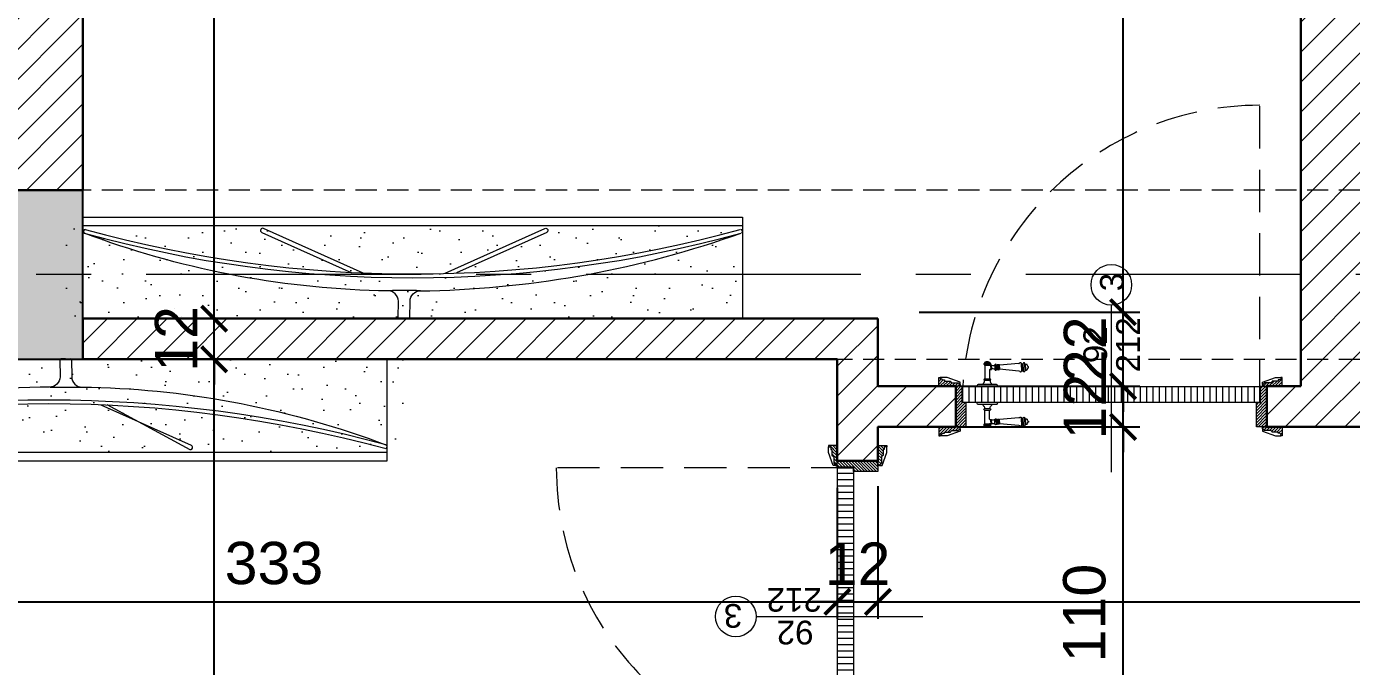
# Model space of a CAD drawing. Header units: centimetres. Extents: x 99002 to 104403, y -55119 to -48358.
# Drawn here: x 99912.7 to 100304.3, y -51388.1 to -51199 of the extents above; entities that cross this region are included whole.
import ezdxf

# ---------------------------------------------------------------- set-up
doc = ezdxf.new("R2010")
doc.units = ezdxf.units.CM
doc.header["$LTSCALE"] = 50
doc.header["$MEASUREMENT"] = 0
for name, pattern in [('AXES', [2, 1.25, -0.25, 0.25, -0.25]), ('CACHE', [0.375, 0.25, -0.125]), ('CONTINU', [0])]:
    doc.linetypes.add(name, pattern=pattern)
doc.layers.get('0').update_dxf_attribs({"color": 8})
for name, color, linetype in [('AXES', 10, 'AXES'), ('BETON COUPE', 3, 'CONTINU'), ('BETON TRAME', 252, 'Continuous'), ('COTE 50ème', 1, 'Continuous')]:
    doc.layers.add(name, color=color, linetype=linetype)
for name, color, linetype, lineweight in [('BETON CACHE', 4, 'CACHE', 5), ('door', 44, 'Continuous', 5), ('MACONNERIE COUPE', 7, 'Continuous', 30), ('MACONNERIE HACHURE', 253, 'Continuous', 13), ('mobilimi', 8, 'Continuous', 9)]:
    doc.layers.add(name, color=color, linetype=linetype, lineweight=lineweight)
doc.styles.add('GENERATED_STYLE_1', font='arial.ttf')
doc.styles.add('RS_TXT_50', font='arial.ttf', dxfattribs={"height": 12.5})
doc.dimstyles.new('RS_50CM_LINEAIRE', dxfattribs={"dimscale": 5, "dimtxt": 12.5, "dimasz": 1.5, "dimexe": 1, "dimexo": 2.5, "dimgap": 1, "dimtad": 1, "dimdec": 1, "dimrnd": 0.5, "dimdsep": 46, "dimtxsty": 'RS_TXT_50', "dimblk1": 'ARCHTICK', "dimblk2": 'ARCHTICK', "dimsah": 1, "dimcen": 2.5, "dimdle": 1, "dimclrt": 4, "dimadec": 0, "dimazin": 2, "dimtfac": 1, "dimtdec": 1, "dimtix": 1, "dimtmove": 2, "dimatfit": 3, "dimfxl": 1, "dimtolj": 1, "dimtzin": 0, "dimarcsym": 0})

# ---------------------------------------------------------------- blocks, each defined once
blk = doc.blocks.new('door900')
at = {"color": 0}
for p, q in [((-9.3, 67.7), (9.3, 67.7)), ((9.3, 65.2), (-9.3, 65.2)), ((-6.8, 71.5), (-6.8, 70.2)), ((-5.5, 71.5), (-6.8, 71.5)), ((-6.8, 70.2), (6.8, 70.2)), ((-6.8, 62.7), (-6.8, 24)), ((-6.8, 62.7), (6.8, 62.7)), ((-5.5, 71.5), (5.5, 71.5)), ((5.5, 71.5), (6.8, 71.5)), ((6.8, 71.5), (6.8, 70.2)), ((8.7, 62.7), (6.8, 62.7)), ((6.8, 49.1), (6.8, 24)), ((8.7, 50.9), (8.7, 50.9)), ((10.5, 56.8), (10.5, 62.5)), ((10.5, 56.8), (10.5, 51.1)), ((12.7, 56.8), (12.7, 62.5)), ((12.7, 56.8), (12.7, 51.1)), ((22.5, 63.8), (22.5, 49.8)), ((26.5, 56.8), (26.5, 63.8)), ((26.5, 63.8), (29.1, 63.8)), ((26.5, 63.8), (29.1, 63.8)), ((26.5, 56.8), (26.5, 49.8)), ((26.5, 49.8), (29.1, 49.8)), ((26.5, 49.8), (29.1, 49.8)), ((29.1, 63.8), (29.1, 62.8)), ((29.1, 62.8), (29.1, 56.8)), ((29.1, 50.8), (29.1, 56.8)), ((29.1, 50.8), (29.1, 49.8)), ((29.1, 49.8), (29.1, 49.8)), ((31.1, 62.8), (31.1, 56.8)), ((31.1, 50.8), (31.1, 56.8)), ((34.1, 56.8), (34.1, 62.8)), ((34.1, 62.8), (34.1, 56.8)), ((34.1, 50.8), (34.1, 56.8)), ((34.1, 56.8), (34.1, 50.8)), ((92.8, 68.1), (36.2, 62.8)), ((36.2, 56.8), (36.2, 62.8)), ((36.2, 56.8), (36.2, 50.8)), ((92.8, 45.5), (36.2, 50.8)), ((101.2, 67.3), (103.2, 68)), ((101.2, 56.8), (101.2, 67.3)), ((101.2, 56.8), (101.2, 46.3)), ((101.2, 46.3), (103.2, 45.7)), ((103.2, 68), (103.2, 67.7)), ((103.2, 56.8), (103.2, 68)), ((103.2, 56.8), (103.2, 46.3)), ((103.2, 45.9), (103.2, 45.7)), ((106.5, 68), (105.5, 67.3)), ((105.5, 56.8), (105.5, 67.3)), ((105.5, 56.8), (105.5, 46.3)), ((106.5, 45.7), (105.5, 46.3)), ((106.5, 56.8), (106.5, 68)), ((106.5, 56.8), (106.5, 45.7)), ((110.7, 68), (111.8, 67.3)), ((110.7, 56.8), (110.7, 68)), ((110.7, 56.8), (110.7, 45.7)), ((110.7, 45.7), (111.8, 46.3)), ((111.8, 56.8), (111.8, 67.3)), ((111.8, 66.2), (113.3, 66.2)), ((111.8, 56.8), (111.8, 46.3)), ((111.8, 47.5), (113.3, 47.5)), ((113.3, 56.8), (113.3, 66.2)), ((113.3, 56.8), (113.3, 47.5)), ((120.5, 56.8), (120.5, 58.6)), ((120.5, 56.8), (120.5, 55)), ((-30, 3), (-30, 0)), ((30, 0), (-30, 0)), ((27, 6), (-27, 6)), ((-8.3, 22.3), (8.3, 22.3)), ((-8.3, 18.3), (8.3, 18.3)), ((30, 3), (30, 0))]:
    blk.add_line(p, q, dxfattribs=at)
for centre, radius, start, end in [((-9.3, 66.5), 1.25, 90, 270), ((-6.8, 67.7), 2.51, 90.115, 179.885), ((-6.8, 65.2), 2.51, 180.115, 269.885), ((0, 64), 9.29, 53.4104, 126.5896), ((6.8, 67.7), 2.51, 0.115, 89.885), ((6.8, 65.2), 2.51, 270.115, 359.885), ((8.7, 49), 1.91, 88.7426, 178.1515), ((8.6, 64.9), 2.15, 272.7029, 297.6142), ((8.6, 48.8), 2.15, 62.3858, 87.2971), ((9.3, 66.5), 1.25, 270, 90), ((10, 62.5), 0.561, 3.7097, 127.9634), ((10, 51.1), 0.561, 232.0366, 356.2903), ((11.6, 62.5), 1.1, 0.0106, 179.9894), ((11.6, 51.1), 1.1, 180.0106, 359.9894), ((16.7, 70.5), 8.83, 243.5466, 311.3694), ((16.7, 43.2), 8.83, 48.6306, 116.4534), ((24.5, 63.7), 2.01, 4.1469, 175.8531), ((24.5, 50), 2.01, 184.1469, 355.8531), ((30.1, 62.8), 1.03, 0, 180.0014), ((30.1, 50.8), 1.03, 179.9972, 0), ((32.6, 62.8), 1.48, 0, 180), ((32.6, 50.8), 1.48, 180, 0), ((35.2, 62.8), 1.03, 0, 180), ((32.6, 62.8), 1.48, 1.563306237032948e-10, 2.08440831604393e-10), ((35.2, 50.8), 1.03, 180, 0), ((93.1, 72.5), 4.4, 266.3976, 315.6468), ((93.1, 41.1), 4.4, 44.3532, 93.6024), ((98.3, 67.4), 2.89, 358.3861, 135.6468), ((98.3, 46.2), 2.89, 224.3532, 1.6139), ((104.3, 67.6), 1.15, 170.914, 348.1019), ((104.3, 46.1), 1.15, 11.8981, 189.086), ((108.6, 68), 2.1, 0, 180), ((108.6, 45.7), 2.1, 180, 0), ((115.5, 62.5), 2.84, 13.4568, 140.4953), ((115.5, 51.2), 2.84, 219.5047, 346.5432), ((127.9, 65.2), 9.88, 191.9991, 221.6757), ((127.9, 48.5), 9.88, 138.3243, 168.0009), ((120.5, 56.8), 1.79, 0, 90), ((120.5, 56.8), 1.79, 270, 0), ((-27, 3), 3, 90, 180), ((-6.8, 6), 6, 130.5908, 180), ((-16.6, 16.6), 8.41, 314.3689, 12.0705), ((-8.3, 20.3), 2, 90, 270), ((-8.5, 24), 1.71, 275.059, 359.7825), ((8.5, 24), 1.71, 180.2175, 264.941), ((16.6, 16.6), 8.41, 167.9295, 225.6311), ((8.3, 20.3), 2, 270, 90), ((6.8, 6), 6, 0, 49.4092), ((27, 3), 3, 0, 90)]:
    blk.add_arc(centre, radius, start, end, dxfattribs=at)
blk = doc.blocks.new('A$Cb79da119')
at = {"layer": 'AXES', "lineweight": 5, "ltscale": 1.3}
blk.add_line((3195, -410), (-1985, -410), dxfattribs=at)
blk = doc.blocks.new('_ArchTick')
at = {"color": 0, "linetype": 'ByBlock', "const_width": 0.15}
blk.add_lwpolyline([(-0.5, -0.5), (0.5, 0.5)], dxfattribs=at)
blk = doc.blocks.new('*D985')
at = {"layer": 'COTE 50ème', "color": 0, "lineweight": -2, "ltscale": 0.5, "transparency": 16777216}
for p, q in [((100152.34, -51335.36), (100152.34, -51374.04)), ((99819.34, -51349.61), (99819.34, -51374.04)), ((99814.34, -51369.04), (100157.34, -51369.04))]:
    blk.add_line(p, q, dxfattribs=at)
at = {"layer": 'Defpoints', "color": 0, "ltscale": 0.5, "transparency": 16777216}
for p in [(100152.34, -51322.86), (99819.34, -51337.11), (100152.34, -51369.04)]:
    blk.add_point(p, dxfattribs=at)
at = {"layer": 'COTE 50ème', "color": 0, "lineweight": -2, "ltscale": 0.5, "transparency": 16777216, "xscale": 7.5, "yscale": 7.5, "zscale": 7.5, "rotation": 180}
blk.add_blockref('_ArchTick', (99819.34, -51369.04), dxfattribs=at)
at = {"layer": 'COTE 50ème', "color": 0, "lineweight": -2, "ltscale": 0.5, "transparency": 16777216, "xscale": 7.5, "yscale": 7.5, "zscale": 7.5}
blk.add_blockref('_ArchTick', (100152.34, -51369.04), dxfattribs=at)
at = {"layer": 'COTE 50ème', "color": 4, "ltscale": 0.5, "transparency": 16777216, "insert": (99985.84, -51357.65), "char_height": 12.5, "attachment_point": 5, "style": 'RS_TXT_50'}
blk.add_mtext('\\A1;333', dxfattribs=at)
blk = doc.blocks.new('*D986')
at = {"layer": 'COTE 50ème', "color": 0, "lineweight": -2, "ltscale": 0.5, "transparency": 16777216}
for p, q in [((100152.34, -51335.36), (100152.34, -51374.04)), ((100164.34, -51334.86), (100164.34, -51374.04)), ((100152.34, -51369.04), (100144.84, -51369.04)), ((100152.34, -51369.04), (100164.34, -51369.04)), ((100164.34, -51369.04), (100171.84, -51369.04))]:
    blk.add_line(p, q, dxfattribs=at)
at = {"layer": 'Defpoints', "color": 0, "ltscale": 0.5, "transparency": 16777216}
for p in [(100152.34, -51322.86), (100164.34, -51322.36), (100164.34, -51369.04)]:
    blk.add_point(p, dxfattribs=at)
at = {"layer": 'COTE 50ème', "color": 0, "lineweight": -2, "ltscale": 0.5, "transparency": 16777216, "xscale": 7.5, "yscale": 7.5, "zscale": 7.5}
blk.add_blockref('_ArchTick', (100152.34, -51369.04), dxfattribs=at)
at = {"layer": 'COTE 50ème', "color": 0, "lineweight": -2, "ltscale": 0.5, "transparency": 16777216, "xscale": 7.5, "yscale": 7.5, "zscale": 7.5, "rotation": 180}
blk.add_blockref('_ArchTick', (100164.34, -51369.04), dxfattribs=at)
at = {"layer": 'COTE 50ème', "color": 4, "ltscale": 0.5, "transparency": 16777216, "insert": (100158.34, -51357.77), "char_height": 12.5, "attachment_point": 5, "style": 'RS_TXT_50'}
blk.add_mtext('\\A1;12', dxfattribs=at)
blk = doc.blocks.new('*D987')
at = {"layer": 'COTE 50ème', "color": 0, "lineweight": -2, "ltscale": 0.5, "transparency": 16777216}
for p, q in [((100499.34, -51329.86), (100499.34, -51374.04)), ((100164.34, -51334.86), (100164.34, -51374.04)), ((100159.34, -51369.04), (100504.34, -51369.04))]:
    blk.add_line(p, q, dxfattribs=at)
at = {"layer": 'Defpoints', "color": 0, "ltscale": 0.5, "transparency": 16777216}
for p in [(100499.34, -51317.36), (100164.34, -51322.36), (100499.34, -51369.04)]:
    blk.add_point(p, dxfattribs=at)
at = {"layer": 'COTE 50ème', "color": 0, "lineweight": -2, "ltscale": 0.5, "transparency": 16777216, "xscale": 7.5, "yscale": 7.5, "zscale": 7.5, "rotation": 180}
blk.add_blockref('_ArchTick', (100164.34, -51369.04), dxfattribs=at)
at = {"layer": 'COTE 50ème', "color": 0, "lineweight": -2, "ltscale": 0.5, "transparency": 16777216, "xscale": 7.5, "yscale": 7.5, "zscale": 7.5}
blk.add_blockref('_ArchTick', (100499.34, -51369.04), dxfattribs=at)
at = {"layer": 'COTE 50ème', "color": 4, "ltscale": 0.5, "transparency": 16777216, "insert": (100331.84, -51357.65), "char_height": 12.5, "attachment_point": 5, "style": 'RS_TXT_50'}
blk.add_mtext('\\A1;335', dxfattribs=at)
blk = doc.blocks.new('*D1034')
at = {"layer": 'COTE 50ème', "color": 0, "lineweight": -2, "ltscale": 0.5, "transparency": 16777216}
for p, q in [((99968.19, -51597.36), (99968.19, -51292.36)), ((99969.27, -51297.36), (99973.19, -51297.36)), ((99964.06, -51592.36), (99973.19, -51592.36))]:
    blk.add_line(p, q, dxfattribs=at)
at = {"layer": 'Defpoints', "color": 0, "ltscale": 0.5, "transparency": 16777216}
for p in [(99956.77, -51297.36), (99968.19, -51297.36), (99951.56, -51592.36)]:
    blk.add_point(p, dxfattribs=at)
at = {"layer": 'COTE 50ème', "color": 0, "lineweight": -2, "ltscale": 0.5, "transparency": 16777216, "xscale": 7.5, "yscale": 7.5, "zscale": 7.5}
for p, rotation in [((99968.19, -51297.36), 90), ((99968.19, -51592.36), 270)]:
    blk.add_blockref('_ArchTick', p, dxfattribs=dict(at, rotation=rotation))
at = {"layer": 'COTE 50ème', "color": 4, "ltscale": 0.5, "transparency": 16777216, "insert": (99956.81, -51444.86), "char_height": 12.5, "attachment_point": 5, "rotation": 90, "style": 'RS_TXT_50'}
blk.add_mtext('\\A1;295', dxfattribs=at)
blk = doc.blocks.new('*D1035')
at = {"layer": 'COTE 50ème', "color": 0, "lineweight": -2, "ltscale": 0.5, "transparency": 16777216}
for p, q in [((99968.19, -51285.36), (99968.19, -51277.86)), ((99968.19, -51297.36), (99968.19, -51285.36)), ((99969.27, -51285.36), (99973.19, -51285.36)), ((99968.19, -51297.36), (99968.19, -51304.86)), ((99969.27, -51297.36), (99973.19, -51297.36))]:
    blk.add_line(p, q, dxfattribs=at)
at = {"layer": 'Defpoints', "color": 0, "ltscale": 0.5, "transparency": 16777216}
for p in [(99956.77, -51285.36), (99968.19, -51285.36), (99956.77, -51297.36)]:
    blk.add_point(p, dxfattribs=at)
at = {"layer": 'COTE 50ème', "color": 0, "lineweight": -2, "ltscale": 0.5, "transparency": 16777216, "xscale": 7.5, "yscale": 7.5, "zscale": 7.5}
for p, rotation in [((99968.19, -51285.36), 270), ((99968.19, -51297.36), 90)]:
    blk.add_blockref('_ArchTick', p, dxfattribs=dict(at, rotation=rotation))
at = {"layer": 'COTE 50ème', "color": 4, "ltscale": 0.5, "transparency": 16777216, "insert": (99956.91, -51291.36), "char_height": 12.5, "attachment_point": 5, "rotation": 90, "style": 'RS_TXT_50'}
blk.add_mtext('\\A1;12', dxfattribs=at)
blk = doc.blocks.new('*D1036')
at = {"layer": 'COTE 50ème', "color": 0, "lineweight": -2, "ltscale": 0.5, "transparency": 16777216}
for p, q in [((99968.19, -51290.36), (99968.19, -50982.36)), ((99966.84, -50987.36), (99973.19, -50987.36)), ((99969.27, -51285.36), (99973.19, -51285.36))]:
    blk.add_line(p, q, dxfattribs=at)
at = {"layer": 'Defpoints', "color": 0, "ltscale": 0.5, "transparency": 16777216}
for p in [(99954.34, -50987.36), (99968.19, -50987.36), (99956.77, -51285.36)]:
    blk.add_point(p, dxfattribs=at)
at = {"layer": 'COTE 50ème', "color": 0, "lineweight": -2, "ltscale": 0.5, "transparency": 16777216, "xscale": 7.5, "yscale": 7.5, "zscale": 7.5}
for p, rotation in [((99968.19, -50987.36), 90), ((99968.19, -51285.36), 270)]:
    blk.add_blockref('_ArchTick', p, dxfattribs=dict(at, rotation=rotation))
at = {"layer": 'COTE 50ème', "color": 4, "ltscale": 0.5, "transparency": 16777216, "insert": (99956.81, -51136.36), "char_height": 12.5, "attachment_point": 5, "rotation": 90, "style": 'RS_TXT_50'}
blk.add_mtext('\\A1;298', dxfattribs=at)
blk = doc.blocks.new('*D1088')
at = {"layer": 'COTE 50ème', "color": 0, "lineweight": -2, "ltscale": 0.5, "transparency": 16777216}
for p, q in [((100236.8, -51432.36), (100236.8, -51312.36)), ((100188.34, -51317.36), (100241.8, -51317.36)), ((100210.9, -51427.36), (100241.8, -51427.36))]:
    blk.add_line(p, q, dxfattribs=at)
at = {"layer": 'Defpoints', "color": 0, "ltscale": 0.5, "transparency": 16777216}
for p in [(100175.84, -51317.36), (100236.8, -51317.36), (100198.4, -51427.36)]:
    blk.add_point(p, dxfattribs=at)
at = {"layer": 'COTE 50ème', "color": 0, "lineweight": -2, "ltscale": 0.5, "transparency": 16777216, "xscale": 7.5, "yscale": 7.5, "zscale": 7.5}
for p, rotation in [((100236.8, -51317.36), 90), ((100236.8, -51427.36), 270)]:
    blk.add_blockref('_ArchTick', p, dxfattribs=dict(at, rotation=rotation))
at = {"layer": 'COTE 50ème', "color": 4, "ltscale": 0.5, "transparency": 16777216, "insert": (100225.42, -51372.36), "char_height": 12.5, "attachment_point": 5, "rotation": 90, "style": 'RS_TXT_50'}
blk.add_mtext('\\A1;110', dxfattribs=at)
blk = doc.blocks.new('*D1089')
at = {"layer": 'COTE 50ème', "color": 0, "lineweight": -2, "ltscale": 0.5, "transparency": 16777216}
for p, q in [((100236.8, -51305.36), (100236.8, -51297.86)), ((100188.95, -51305.36), (100241.8, -51305.36)), ((100236.8, -51317.36), (100236.8, -51305.36)), ((100188.34, -51317.36), (100241.8, -51317.36)), ((100236.8, -51317.36), (100236.8, -51324.86))]:
    blk.add_line(p, q, dxfattribs=at)
at = {"layer": 'Defpoints', "color": 0, "ltscale": 0.5, "transparency": 16777216}
for p in [(100176.45, -51305.36), (100236.8, -51305.36), (100175.84, -51317.36)]:
    blk.add_point(p, dxfattribs=at)
at = {"layer": 'COTE 50ème', "color": 0, "lineweight": -2, "ltscale": 0.5, "transparency": 16777216, "xscale": 7.5, "yscale": 7.5, "zscale": 7.5}
for p, rotation in [((100236.8, -51305.36), 270), ((100236.8, -51317.36), 90)]:
    blk.add_blockref('_ArchTick', p, dxfattribs=dict(at, rotation=rotation))
at = {"layer": 'COTE 50ème', "color": 4, "ltscale": 0.5, "transparency": 16777216, "insert": (100225.53, -51311.36), "char_height": 12.5, "attachment_point": 5, "rotation": 90, "style": 'RS_TXT_50'}
blk.add_mtext('\\A1;12', dxfattribs=at)
blk = doc.blocks.new('*D1090')
at = {"layer": 'COTE 50ème', "color": 0, "lineweight": -2, "ltscale": 0.5, "transparency": 16777216}
for p, q in [((100236.8, -51283.45), (100236.8, -51275.95)), ((100176.51, -51283.45), (100241.8, -51283.45)), ((100236.8, -51305.36), (100236.8, -51283.45)), ((100188.95, -51305.36), (100241.8, -51305.36)), ((100236.8, -51305.36), (100236.8, -51312.86))]:
    blk.add_line(p, q, dxfattribs=at)
at = {"layer": 'Defpoints', "color": 0, "ltscale": 0.5, "transparency": 16777216}
for p in [(100164.01, -51283.45), (100236.8, -51283.45), (100176.45, -51305.36)]:
    blk.add_point(p, dxfattribs=at)
at = {"layer": 'COTE 50ème', "color": 0, "lineweight": -2, "ltscale": 0.5, "transparency": 16777216, "xscale": 7.5, "yscale": 7.5, "zscale": 7.5}
for p, rotation in [((100236.8, -51283.45), 270), ((100236.8, -51305.36), 90)]:
    blk.add_blockref('_ArchTick', p, dxfattribs=dict(at, rotation=rotation))
at = {"layer": 'COTE 50ème', "color": 4, "ltscale": 0.5, "transparency": 16777216, "insert": (100225.53, -51294.41), "char_height": 12.5, "attachment_point": 5, "rotation": 90, "style": 'RS_TXT_50'}
blk.add_mtext('\\A1;22', dxfattribs=at)
blk = doc.blocks.new('*D1091')
at = {"layer": 'COTE 50ème', "color": 0, "lineweight": -2, "ltscale": 0.5, "transparency": 16777216}
for p, q in [((100236.8, -51288.45), (100236.8, -50982.36)), ((100225.88, -50987.36), (100241.8, -50987.36)), ((100176.51, -51283.45), (100241.8, -51283.45))]:
    blk.add_line(p, q, dxfattribs=at)
at = {"layer": 'Defpoints', "color": 0, "ltscale": 0.5, "transparency": 16777216}
for p in [(100213.38, -50987.36), (100236.8, -50987.36), (100164.01, -51283.45)]:
    blk.add_point(p, dxfattribs=at)
at = {"layer": 'COTE 50ème', "color": 0, "lineweight": -2, "ltscale": 0.5, "transparency": 16777216, "xscale": 7.5, "yscale": 7.5, "zscale": 7.5}
for p, rotation in [((100236.8, -50987.36), 90), ((100236.8, -51283.45), 270)]:
    blk.add_blockref('_ArchTick', p, dxfattribs=dict(at, rotation=rotation))
at = {"layer": 'COTE 50ème', "color": 4, "ltscale": 0.5, "transparency": 16777216, "insert": (100225.42, -51135.41), "char_height": 12.5, "attachment_point": 5, "rotation": 90, "style": 'RS_TXT_50'}
blk.add_mtext('\\A1;296', dxfattribs=at)

msp = doc.modelspace()

# ---------------------------------------------------------------- hatches: boundary and pattern name
at = {"layer": 'BETON TRAME', "transparency": 33554559}
h = msp.add_hatch(color=256, dxfattribs=at)
h.dxf.hatch_style = 1
h.paths.add_polyline_path([(100664.34, -51297.36), (100629.34, -51297.36), (100629.34, -50647.36), (100664.34, -50647.36), (100664.34, -50822.36), (101124.34, -50822.36), (101124.34, -50647.36), (101159.34, -50647.36), (101159.34, -51297.36), (101124.34, -51297.36), (101124.34, -50862.36), (100914.34, -50862.36), (100914.34, -51192.36), (100874.34, -51192.36), (100874.34, -50862.36), (100664.34, -50862.36)])
h.paths.add_polyline_path([(101859.34, -50647.36), (101859.34, -50697.36), (101994.34, -50697.36), (101994.34, -50647.36)])
h.paths.add_polyline_path([(99794.34, -50647.36), (99794.34, -50697.36), (99929.34, -50697.36), (99929.34, -50647.36)])
h.paths.add_polyline_path([(99794.34, -51247.36), (99794.34, -51297.36), (99929.34, -51297.36), (99929.34, -51247.36)])
h.paths.add_polyline_path([(101859.34, -51247.36), (101859.34, -51297.36), (101994.34, -51297.36), (101994.34, -51247.36)])
h.paths.add_polyline_path([(101859.34, -51987.36), (101859.34, -52037.36), (101994.34, -52037.36), (101994.34, -51987.36)])
h.paths.add_polyline_path([(99929.34, -52037.36), (99929.34, -51987.36), (99794.34, -51987.36), (99794.34, -52037.36)])
h.paths.add_polyline_path([(100624.34, -51987.36), (100624.34, -52037.36), (100734.34, -52037.36), (100734.34, -51987.36)])
h.paths.add_polyline_path([(101054.34, -51987.36), (101054.34, -52037.36), (101164.34, -52037.36), (101164.34, -51987.36)])
h.paths.add_polyline_path([(101029.34, -52037.36), (101054.34, -52037.36), (101054.34, -51532.36), (101029.34, -51532.36)])
h.paths.add_polyline_path([(100734.34, -52037.36), (100759.34, -52037.36), (100759.34, -51532.36), (100734.34, -51532.36)])
h.paths.add_polyline_path([(99924.34, -50332.36), (99924.34, -50357.36), (99794.34, -50357.36), (99794.34, -50332.36)])
h.paths.add_polyline_path([(100289.34, -50332.36), (100289.34, -50357.36), (100216.34, -50357.36), (100216.34, -50332.36)])
h.paths.add_polyline_path([(100589.34, -50332.36), (100589.34, -50357.36), (100459.34, -50357.36), (100459.34, -50332.36)])
h.paths.add_polyline_path([(101199.34, -50332.36), (101199.34, -50357.36), (101329.34, -50357.36), (101329.34, -50332.36)])
h.paths.add_polyline_path([(101499.34, -50332.36), (101499.34, -50357.36), (101572.34, -50357.36), (101572.34, -50332.36)])
h.paths.add_polyline_path([(101864.34, -50332.36), (101864.34, -50357.36), (101994.34, -50357.36), (101994.34, -50332.36)])
h.paths.add_polyline_path([(100564.34, -49972.36), (100664.34, -49972.36), (100664.34, -50022.36), (100564.34, -50022.36)])
h.paths.add_polyline_path([(101224.34, -49972.36), (101124.34, -49972.36), (101124.34, -50022.36), (101224.34, -50022.36)])
at = {"layer": 'door'}
h = msp.add_hatch(dxfattribs=at)
h.set_pattern_fill('ANSI31', color=256, scale=5, angle=1080)
h.set_pattern_definition([(45, (-46059.91536, 3999.60796), (-0.4419417382, 0.4419417382), [])])
h.paths.add_polyline_path([(100187.34, -51317.36), (100190.48, -51317.36), (100190.48, -51310.18), (100189.23, -51310.18), (100189.23, -51305.36), (100187.34, -51305.36)])
edge = h.paths.add_edge_path()
edge.add_line((100183.59, -51319.25), (100184.01, -51319.25))
edge.add_line((100184.01, -51319.25), (100184.01, -51318.93))
edge.add_line((100184.01, -51318.93), (100185.77, -51318.93))
edge.add_line((100185.77, -51318.93), (100185.77, -51318.72))
edge.add_arc((100185.77, -51318.41), 0.314, 270, 360)
edge.add_line((100186.08, -51318.41), (100188.18, -51318.41))
edge.add_line((100188.18, -51318.41), (100188.18, -51318.2))
edge.add_arc((100188.18, -51317.89), 0.314, 270, 360)
edge.add_line((100188.49, -51317.89), (100188.7, -51317.89))
edge.add_line((100188.7, -51317.89), (100188.7, -51317.36))
edge.add_line((100188.7, -51317.36), (100182.34, -51317.36))
edge.add_line((100182.34, -51317.36), (100182.34, -51319.98))
edge.add_line((100182.34, -51319.98), (100182.75, -51319.98))
edge.add_line((100182.75, -51319.98), (100182.75, -51319.67))
edge.add_line((100182.75, -51319.67), (100183.17, -51319.67))
edge.add_arc((100183.59, -51319.67), 0.419, 450, 540, ccw=False)
edge = h.paths.add_edge_path()
edge.add_line((100183.59, -51303.48), (100184.01, -51303.48))
edge.add_line((100184.01, -51303.48), (100184.01, -51303.79))
edge.add_line((100184.01, -51303.79), (100185.77, -51303.79))
edge.add_line((100185.77, -51303.79), (100185.77, -51304))
edge.add_arc((100185.77, -51304.31), 0.314, 360, 450, ccw=False)
edge.add_line((100186.08, -51304.31), (100188.18, -51304.31))
edge.add_line((100188.18, -51304.31), (100188.18, -51304.52))
edge.add_arc((100188.18, -51304.84), 0.314, 360, 450, ccw=False)
edge.add_line((100188.49, -51304.84), (100188.7, -51304.84))
edge.add_line((100188.7, -51304.84), (100188.7, -51305.36))
edge.add_line((100188.7, -51305.36), (100182.34, -51305.36))
edge.add_line((100182.34, -51305.36), (100182.34, -51302.74))
edge.add_line((100182.34, -51302.74), (100182.75, -51302.74))
edge.add_line((100182.75, -51302.74), (100182.75, -51303.06))
edge.add_line((100182.75, -51303.06), (100183.17, -51303.06))
edge.add_arc((100183.59, -51303.06), 0.419, 180, 270)
h = msp.add_hatch(dxfattribs=at)
h.set_pattern_fill('ANSI31', color=256, scale=15, angle=585)
h.set_pattern_definition([(270, (147448.7997, 48047.0404), (1.875, -2e-15), [])])
h.paths.add_polyline_path([(100277.25, -51310.13), (100189.44, -51310.13), (100189.44, -51305.41), (100277.25, -51305.41)])
h = msp.add_hatch(dxfattribs=at)
h.set_pattern_fill('ANSI31', color=256, scale=5, angle=1080)
h.set_pattern_definition([(45, (-46059.91536, 3999.60796), (-0.4419417382, 0.4419417382), [])])
edge = h.paths.add_edge_path()
edge.add_line((100283.09, -51319.25), (100282.68, -51319.25))
edge.add_line((100282.68, -51319.25), (100282.68, -51318.93))
edge.add_line((100282.68, -51318.93), (100280.91, -51318.93))
edge.add_line((100280.91, -51318.93), (100280.91, -51318.72))
edge.add_arc((100280.91, -51318.41), 0.314, 180, 270, ccw=False)
edge.add_line((100280.6, -51318.41), (100278.5, -51318.41))
edge.add_line((100278.5, -51318.41), (100278.5, -51318.2))
edge.add_arc((100278.5, -51317.89), 0.314, 180, 270, ccw=False)
edge.add_line((100278.19, -51317.89), (100277.98, -51317.89))
edge.add_line((100277.98, -51317.89), (100277.98, -51317.36))
edge.add_line((100277.98, -51317.36), (100283.84, -51317.36))
edge.add_line((100283.84, -51317.36), (100283.84, -51319.98))
edge.add_line((100283.84, -51319.98), (100283.43, -51319.98))
edge.add_line((100283.43, -51319.98), (100283.43, -51319.67))
edge.add_line((100283.43, -51319.67), (100283.51, -51319.67))
edge.add_arc((100283.09, -51319.67), 0.419, 360, 450)
h.paths.add_polyline_path([(100279.34, -51317.36), (100276.2, -51317.36), (100276.2, -51310.18), (100277.46, -51310.18), (100277.46, -51305.36), (100279.34, -51305.36)])
edge = h.paths.add_edge_path()
edge.add_line((100283.09, -51303.48), (100282.68, -51303.48))
edge.add_line((100282.68, -51303.48), (100282.68, -51303.79))
edge.add_line((100282.68, -51303.79), (100280.91, -51303.79))
edge.add_line((100280.91, -51303.79), (100280.91, -51304))
edge.add_arc((100280.91, -51304.31), 0.314, 450, 540)
edge.add_line((100280.6, -51304.31), (100278.5, -51304.31))
edge.add_line((100278.5, -51304.31), (100278.5, -51304.52))
edge.add_arc((100278.5, -51304.84), 0.314, 450, 540)
edge.add_line((100278.19, -51304.84), (100277.98, -51304.84))
edge.add_line((100277.98, -51304.84), (100277.98, -51305.36))
edge.add_line((100277.98, -51305.36), (100283.84, -51305.36))
edge.add_line((100283.84, -51305.36), (100283.84, -51302.74))
edge.add_line((100283.84, -51302.74), (100283.43, -51302.74))
edge.add_line((100283.43, -51302.74), (100283.43, -51303.06))
edge.add_line((100283.43, -51303.06), (100283.51, -51303.06))
edge.add_arc((100283.09, -51303.06), 0.419, 270, 360, ccw=False)
h = msp.add_hatch(dxfattribs=at)
h.set_pattern_fill('ANSI31', color=256, scale=5, angle=1170)
h.set_pattern_definition([(135, (44847.3718, -197666.61976), (-0.4419417382, -0.4419417382), [])])
edge = h.paths.add_edge_path()
edge.add_line((100166.23, -51323.61), (100166.23, -51324.03))
edge.add_line((100166.23, -51324.03), (100165.91, -51324.03))
edge.add_line((100165.91, -51324.03), (100165.91, -51325.79))
edge.add_line((100165.91, -51325.79), (100165.7, -51325.79))
edge.add_arc((100165.39, -51325.79), 0.314, 270, 360, ccw=False)
edge.add_line((100165.39, -51326.11), (100165.39, -51328.2))
edge.add_line((100165.39, -51328.2), (100165.18, -51328.2))
edge.add_arc((100164.87, -51328.2), 0.314, 270, 360, ccw=False)
edge.add_line((100164.87, -51328.51), (100164.87, -51328.72))
edge.add_line((100164.87, -51328.72), (100164.34, -51328.72))
edge.add_line((100164.34, -51328.72), (100164.34, -51322.86))
edge.add_line((100164.34, -51322.86), (100166.96, -51322.86))
edge.add_line((100166.96, -51322.86), (100166.96, -51323.27))
edge.add_line((100166.96, -51323.27), (100166.65, -51323.27))
edge.add_line((100166.65, -51323.27), (100166.65, -51323.19))
edge.add_arc((100166.65, -51323.61), 0.419, 450, 540)
h.paths.add_polyline_path([(100164.34, -51327.36), (100164.34, -51330.51), (100157.16, -51330.51), (100157.16, -51329.25), (100152.34, -51329.25), (100152.34, -51327.36)])
edge = h.paths.add_edge_path()
edge.add_line((100150.46, -51323.61), (100150.46, -51324.03))
edge.add_line((100150.46, -51324.03), (100150.77, -51324.03))
edge.add_line((100150.77, -51324.03), (100150.77, -51325.79))
edge.add_line((100150.77, -51325.79), (100150.98, -51325.79))
edge.add_arc((100151.29, -51325.79), 0.314, 180, 270)
edge.add_line((100151.29, -51326.11), (100151.29, -51328.2))
edge.add_line((100151.29, -51328.2), (100151.5, -51328.2))
edge.add_arc((100151.82, -51328.2), 0.314, 540, 630)
edge.add_line((100151.82, -51328.51), (100151.82, -51328.72))
edge.add_line((100151.82, -51328.72), (100152.34, -51328.72))
edge.add_line((100152.34, -51328.72), (100152.34, -51322.86))
edge.add_line((100152.34, -51322.86), (100149.72, -51322.86))
edge.add_line((100149.72, -51322.86), (100149.72, -51323.27))
edge.add_line((100149.72, -51323.27), (100150.04, -51323.27))
edge.add_line((100150.04, -51323.27), (100150.04, -51323.19))
edge.add_arc((100150.04, -51323.61), 0.419, 360, 450, ccw=False)
h = msp.add_hatch(dxfattribs=at)
h.set_pattern_fill('ANSI31', color=256, scale=15, angle=675)
h.set_pattern_definition([(360, (799.9394, -4157.9047), (1e-15, 1.875), [])])
h.paths.add_polyline_path([(100157.11, -51329.46), (100157.11, -51417.27), (100152.39, -51417.27), (100152.39, -51329.46)])
at = {"layer": 'MACONNERIE HACHURE'}
h = msp.add_hatch(dxfattribs=at)
h.set_pattern_fill('ANSI31', color=256, scale=50, style=0)
h.set_pattern_definition([(45, (0, 5835.283), (-4.41941738, 4.41941738), [])])
h.paths.add_polyline_path([(101144.34, -51327.36), (101124.34, -51327.36), (101124.34, -51297.36), (101144.34, -51297.36)])
h.paths.add_polyline_path([(100644.34, -51327.36), (100664.34, -51327.36), (100664.34, -51297.36), (100644.34, -51297.36)])
h.paths.add_polyline_path([(101224.34, -50332.36), (101199.34, -50332.36), (101199.34, -50238.36), (101224.34, -50238.36)])
h.paths.add_polyline_path([(101224.34, -50357.36), (101199.34, -50357.36), (101199.34, -50513.36), (101147.34, -50513.36), (101147.34, -50535.36), (101159.34, -50535.36), (101159.34, -50525.36), (101284.34, -50525.36), (101284.34, -50513.36), (101224.34, -50513.36)])
h.paths.add_polyline_path([(100564.34, -50332.36), (100589.34, -50332.36), (100589.34, -50238.36), (100564.34, -50238.36)])
h.paths.add_polyline_path([(101329.34, -50332.36), (101499.34, -50332.36), (101499.34, -50357.36), (101329.34, -50357.36)])
h.paths.add_polyline_path([(101624.34, -49932.36), (101524.34, -49932.36), (101524.34, -49907.36), (101624.34, -49907.36)])
h.paths.add_polyline_path([(101284.34, -49932.36), (101344.34, -49932.36), (101344.34, -49907.36), (101259.34, -49907.36), (101259.34, -49972.36), (101224.34, -49972.36), (101224.34, -49997.36), (101284.34, -49997.36)])
h.paths.add_polyline_path([(101964.34, -50062.36), (101964.34, -49997.36), (101859.34, -49997.36), (101859.34, -49932.36), (101804.34, -49932.36), (101804.34, -49907.36), (101884.34, -49907.36), (101884.34, -49972.36), (101994.34, -49972.36), (101994.34, -50037.36), (102012.19, -50037.36), (102012.19, -50062.36)])
h.paths.add_polyline_path([(101994.34, -50332.36), (101969.34, -50332.36), (101969.34, -50299.36), (101994.34, -50299.36)])
h.paths.add_polyline_path([(100164.34, -49932.36), (100264.34, -49932.36), (100264.34, -49907.36), (100164.34, -49907.36)])
h.paths.add_polyline_path([(100504.34, -49932.36), (100444.34, -49932.36), (100444.34, -49907.36), (100529.34, -49907.36), (100529.34, -49972.36), (100564.34, -49972.36), (100564.34, -49997.36), (100504.34, -49997.36)])
h.paths.add_polyline_path([(99824.34, -50062.36), (99824.34, -49997.36), (99929.34, -49997.36), (99929.34, -49932.36), (99984.34, -49932.36), (99984.34, -49907.36), (99904.34, -49907.36), (99904.34, -49972.36), (99794.34, -49972.36), (99794.34, -50037.36), (99776.49, -50037.36), (99776.49, -50062.36)])
h.paths.add_polyline_path([(99794.34, -50332.36), (99819.34, -50332.36), (99819.34, -50299.36), (99794.34, -50299.36)])
h.paths.add_polyline_path([(100121.34, -50332.36), (100104.34, -50332.21), (100104.34, -50357.21), (100121.34, -50357.36)])
h.paths.add_polyline_path([(101667.34, -50332.36), (101684.34, -50332.21), (101684.34, -50357.21), (101667.34, -50357.36)])
h.paths.add_polyline_path([(101969.34, -50417.36), (101994.34, -50417.36), (101994.34, -50357.36), (101969.34, -50357.36)])
h.paths.add_polyline_path([(101499.34, -51305.36), (101509.34, -51305.36), (101509.34, -51317.36), (101469.34, -51317.36), (101469.34, -51305.36), (101479.34, -51305.36), (101479.34, -50987.36), (101309.34, -50987.36), (101309.34, -51305.36), (101387.35, -51305.36), (101387.35, -51317.36), (101289.34, -51317.36), (101289.34, -50957.36), (101859.34, -50957.36), (101859.34, -50912.36), (101884.34, -50912.36), (101884.34, -50962.36), (101994.34, -50962.36), (101994.34, -50982.36), (101884.34, -50982.36), (101884.34, -51032.36), (101859.34, -51032.36), (101859.34, -50987.36), (101499.34, -50987.36)])
h.paths.add_polyline_path([(100459.34, -50332.36), (100289.34, -50332.36), (100289.34, -50357.36), (100459.34, -50357.36)])
h.paths.add_polyline_path([(100164.34, -50363.36), (100164.34, -50358.36), (100216.34, -50358.36), (100216.34, -50357.36), (100221.34, -50357.36), (100221.34, -50363.36)])
h.paths.add_polyline_path([(100714.18, -51192.36), (100664.34, -51192.36), (100664.34, -51152.36), (100714.18, -51152.36)])
h.paths.add_polyline_path([(100874.34, -51192.36), (100834.34, -51192.36), (100834.34, -51152.36), (100874.34, -51152.36)])
h.paths.add_polyline_path([(100734.34, -51547.36), (100644.34, -51547.36), (100644.34, -51487.36), (100491.34, -51487.36), (100491.34, -51750.36), (100479.34, -51750.36), (100479.34, -51612.36), (100469.34, -51612.36), (100469.34, -51600.36), (100479.34, -51600.36), (100479.34, -51462.36), (100644.34, -51462.36), (100644.34, -51427.36), (100664.34, -51427.36), (100664.34, -51511.36), (100734.34, -51511.36), (100734.34, -51462.36), (100769.34, -51462.36), (100769.34, -51482.36), (100759.34, -51482.36), (100759.34, -51532.36), (100734.34, -51532.36), (100734.34, -51516.36), (100664.34, -51516.36), (100664.34, -51542.36), (100734.34, -51542.36)])
h.paths.add_polyline_path([(99929.34, -51940.47), (99904.34, -51940.47), (99904.34, -51987.36), (99929.34, -51987.36)])
h.paths.add_polyline_path([(100289.34, -51305.36), (100279.34, -51305.36), (100279.34, -51317.36), (100319.34, -51317.36), (100319.34, -51305.36), (100309.34, -51305.36), (100309.34, -50987.36), (100479.34, -50987.36), (100479.34, -51305.36), (100401.33, -51305.36), (100401.33, -51317.36), (100499.34, -51317.36), (100499.34, -50957.36), (99929.34, -50957.36), (99929.34, -50912.36), (99904.34, -50912.36), (99904.34, -50962.36), (99794.34, -50962.36), (99794.34, -50982.36), (99904.34, -50982.36), (99904.34, -51032.36), (99929.34, -51032.36), (99929.34, -50987.36), (100289.34, -50987.36)])
h.paths.add_polyline_path([(99819.34, -50417.36), (99794.34, -50417.36), (99794.34, -50357.36), (99819.34, -50357.36)])
h.paths.add_polyline_path([(100564.34, -50357.36), (100589.34, -50357.36), (100589.34, -50513.36), (100641.34, -50513.36), (100641.34, -50535.36), (100629.34, -50535.36), (100629.34, -50525.36), (100504.34, -50525.36), (100504.34, -50513.36), (100564.34, -50513.36)])
h.paths.add_polyline_path([(100589.34, -50162.36), (100589.34, -50142.36), (100639.34, -50142.36), (100639.34, -50022.36), (100664.34, -50022.36), (100664.34, -50137.36), (100681.84, -50137.36), (100681.84, -50162.36)])
h.paths.add_polyline_path([(99929.34, -51612.36), (99929.34, -51670.47), (99904.34, -51670.47), (99904.34, -51617.36), (99794.34, -51617.36), (99794.34, -51527.36), (99819.34, -51527.36), (99819.34, -51592.36), (100152.34, -51592.36), (100152.34, -51419.36), (100164.34, -51419.36), (100164.34, -51427.36), (100220.34, -51427.36), (100220.34, -51439.36), (100164.34, -51439.36), (100164.34, -51587.36), (100312.34, -51587.36), (100312.34, -51439.36), (100302.34, -51439.36), (100302.34, -51427.36), (100324.34, -51427.36), (100324.34, -51600.36), (100377.21, -51600.36), (100377.21, -51612.36)])
h.paths.add_polyline_path([(100164.34, -51285.36), (100164.34, -51305.36), (100187.34, -51305.36), (100187.34, -51317.36), (100164.34, -51317.36), (100164.34, -51327.36), (100152.34, -51327.36), (100152.34, -51297.36), (99929.34, -51297.36), (99929.34, -51285.36)])
h.paths.add_polyline_path([(100729.34, -50647.36), (100729.34, -50635.36), (100641.34, -50635.36), (100641.34, -50627.36), (100629.34, -50627.36), (100629.34, -50647.36)])
h.paths.add_polyline_path([(99819.34, -51297.36), (99794.34, -51297.36), (99794.34, -51347.36), (99819.34, -51347.36)])
h.paths.add_polyline_path([(99819.34, -50647.36), (99794.34, -50647.36), (99794.34, -50597.36), (99819.34, -50597.36)])
h.paths.add_polyline_path([(99929.34, -51247.36), (99904.34, -51247.36), (99904.34, -51192.47), (99929.34, -51192.47)], flags=17)
h.paths.add_polyline_path([(99929.34, -50697.36), (99904.34, -50697.36), (99904.34, -50752.25), (99929.34, -50752.25)])
h.paths.add_polyline_path([(101074.51, -51192.36), (101124.34, -51192.36), (101124.34, -51152.36), (101074.51, -51152.36)])
h.paths.add_polyline_path([(100914.34, -51192.36), (100954.34, -51192.36), (100954.34, -51152.36), (100914.34, -51152.36)])
h.paths.add_polyline_path([(100759.34, -52012.36), (100779.34, -52012.36), (100779.34, -52037.36), (100759.34, -52037.36)])
h.paths.add_polyline_path([(100444.34, -52012.36), (100444.34, -52037.36), (100624.34, -52037.36), (100624.34, -52012.36), (100491.34, -52012.36), (100491.34, -51842.36), (100479.34, -51842.36), (100479.34, -52012.36)])
h.paths.add_polyline_path([(101054.34, -51547.36), (101144.34, -51547.36), (101144.34, -51487.36), (101297.34, -51487.36), (101297.34, -51752.36), (101309.34, -51752.36), (101309.34, -51612.36), (101319.34, -51612.36), (101319.34, -51600.36), (101309.34, -51600.36), (101309.34, -51462.36), (101144.34, -51462.36), (101144.34, -51427.36), (101124.34, -51427.36), (101124.34, -51511.36), (101054.34, -51511.36), (101054.34, -51462.36), (100869.34, -51462.36), (100869.34, -51482.36), (101029.34, -51482.36), (101029.34, -51532.36), (101054.34, -51532.36), (101054.34, -51516.36), (101124.34, -51516.36), (101124.34, -51542.36), (101054.34, -51542.36)])
h.paths.add_polyline_path([(101859.34, -51940.47), (101884.34, -51940.47), (101884.34, -51987.36), (101859.34, -51987.36)])
h.paths.add_polyline_path([(100879.34, -50162.36), (100861.84, -50162.36), (100861.84, -50137.36), (100879.34, -50137.36), (100879.34, -49972.36), (100909.34, -49972.36), (100909.34, -50137.36), (100926.84, -50137.36), (100926.84, -50162.36), (100909.34, -50162.36), (100909.34, -50635.36), (100977.34, -50635.36), (100977.34, -50647.36), (100909.34, -50647.36), (100909.34, -50822.36), (100879.34, -50822.36), (100879.34, -50647.36), (100811.34, -50647.36), (100811.34, -50635.36), (100879.34, -50635.36)])
h.paths.add_polyline_path([(101199.34, -50162.36), (101199.34, -50142.36), (101149.34, -50142.36), (101149.34, -50022.36), (101124.34, -50022.36), (101124.34, -50137.36), (101106.84, -50137.36), (101106.84, -50162.36)])
h.paths.add_polyline_path([(99929.34, -52012.36), (99984.34, -52012.36), (99984.34, -52037.36), (99929.34, -52037.36)])
h.paths.add_polyline_path([(100164.34, -52012.36), (100164.34, -52037.36), (100264.34, -52037.36), (100264.34, -52012.36)])
h.paths.add_polyline_path([(100879.34, -52012.36), (101029.34, -52012.36), (101029.34, -52037.36), (100879.34, -52037.36)])
h.paths.add_polyline_path([(101164.34, -52012.36), (101297.34, -52012.36), (101297.34, -51842.36), (101309.34, -51842.36), (101309.34, -52012.36), (101859.34, -52012.36), (101859.34, -52037.36), (101164.34, -52037.36)])
h.paths.add_polyline_path([(101859.34, -51612.36), (101859.34, -51670.47), (101884.34, -51670.47), (101884.34, -51617.36), (101994.34, -51617.36), (101994.34, -51527.36), (101969.34, -51527.36), (101969.34, -51592.36), (101636.34, -51592.36), (101636.34, -51419.36), (101624.34, -51419.36), (101624.34, -51427.36), (101568.34, -51427.36), (101568.34, -51439.36), (101624.34, -51439.36), (101624.34, -51587.36), (101476.34, -51587.36), (101476.34, -51439.36), (101486.34, -51439.36), (101486.34, -51427.36), (101464.34, -51427.36), (101464.34, -51600.36), (101411.48, -51600.36), (101411.48, -51612.36)])
h.paths.add_polyline_path([(101624.34, -51285.36), (101624.34, -51305.36), (101601.34, -51305.36), (101601.34, -51317.36), (101624.34, -51317.36), (101624.34, -51327.36), (101636.34, -51327.36), (101636.34, -51297.36), (101859.34, -51297.36), (101859.34, -51285.36)])
h.paths.add_polyline_path([(101059.34, -50647.36), (101059.34, -50635.36), (101147.34, -50635.36), (101147.34, -50627.36), (101159.34, -50627.36), (101159.34, -50647.36)])
h.paths.add_polyline_path([(101969.34, -51297.36), (101994.34, -51297.36), (101994.34, -51347.36), (101969.34, -51347.36)])
h.paths.add_polyline_path([(101969.34, -50647.36), (101994.34, -50647.36), (101994.34, -50597.36), (101969.34, -50597.36)])
h.paths.add_polyline_path([(101859.34, -51247.36), (101884.34, -51247.36), (101884.34, -51192.47), (101859.34, -51192.47)], flags=17)
h.paths.add_polyline_path([(101859.34, -50697.36), (101884.34, -50697.36), (101884.34, -50752.25), (101859.34, -50752.25)])
at = {"layer": 'mobilimi'}
h = msp.add_hatch(dxfattribs=at)
h.set_pattern_fill('CUT_STONE', color=256, angle=360, style=0, pattern_type=2)
h.set_pattern_definition([(315, (103148.923, -49982.362), (-6.36396, -6.36396), [0, -6, 0, -9]), (250, (103168.923, -49982.362), (8.457234, -3.078181), [0, -4.4, 0, -7.6])])
h.paths.add_polyline_path([(99924.34, -51257.86), (100124.34, -51257.86), (100124.34, -51285.36), (99924.34, -51285.36)])
h = msp.add_hatch(dxfattribs=at)
h.set_pattern_fill('CUT_STONE', color=256, angle=360, style=0, pattern_type=2)
h.set_pattern_definition([(315, (103048.923, -49982.362), (-6.36396, -6.36396), [0, -6, 0, -9]), (250, (103068.923, -49982.362), (8.457234, -3.078181), [0, -4.4, 0, -7.6])])
h.paths.add_polyline_path([(99824.34, -51324.86), (100024.34, -51324.86), (100024.34, -51297.36), (99824.34, -51297.36)])

# ---------------------------------------------------------------- linework, layer by layer
at = {"layer": 'BETON CACHE', "lineweight": 5, "ltscale": 0.5}
msp.add_lwpolyline([(101994.34, -51247.36), (99794.34, -51247.36), (99794.34, -51297.36), (101994.34, -51297.36)], close=True, dxfattribs=at)
at = {"layer": 'BETON COUPE'}
msp.add_lwpolyline([(99794.34, -51247.36), (99794.34, -51297.36), (99929.34, -51297.36), (99929.34, -51247.36)], close=True, dxfattribs=at)
at = {"layer": 'door', "linetype": 'CACHE'}
for p, q in [((100277.25, -51310.13), (100277.25, -51222.32)), ((100157.11, -51329.46), (100069.3, -51329.46))]:
    msp.add_line(p, q, dxfattribs=at)
at = {"layer": 'door'}
for p, q in [((100233.34, -51281.37), (100233.34, -51330.69)), ((100128.35, -51373.36), (100177.67, -51373.36))]:
    msp.add_line(p, q, dxfattribs=at)
for points in [[(100183.59, -51303.48), (100184.01, -51303.48), (100184.01, -51303.79), (100185.77, -51303.79), (100185.77, -51304, -0.414214), (100186.08, -51304.31), (100188.18, -51304.31), (100188.18, -51304.52, -0.414214), (100188.49, -51304.84), (100188.7, -51304.84), (100188.7, -51305.36), (100182.34, -51305.36), (100182.34, -51302.74), (100182.75, -51302.74), (100182.75, -51303.06), (100183.17, -51303.06, 0.414214), (100183.59, -51303.48)], [(100283.09, -51303.48), (100282.68, -51303.48), (100282.68, -51303.79), (100280.91, -51303.79), (100280.91, -51304, 0.414214), (100280.6, -51304.31), (100278.5, -51304.31), (100278.5, -51304.52, 0.414214), (100278.19, -51304.84), (100277.98, -51304.84), (100277.98, -51305.36), (100283.84, -51305.36), (100283.84, -51302.74), (100283.43, -51302.74), (100283.43, -51303.06), (100283.51, -51303.06, -0.414214), (100283.09, -51303.48)], [(100183.59, -51319.25), (100184.01, -51319.25), (100184.01, -51318.93), (100185.77, -51318.93), (100185.77, -51318.72, 0.414214), (100186.08, -51318.41), (100188.18, -51318.41), (100188.18, -51318.2, 0.414214), (100188.49, -51317.89), (100188.7, -51317.89), (100188.7, -51317.36), (100182.34, -51317.36), (100182.34, -51319.98), (100182.75, -51319.98), (100182.75, -51319.67), (100183.17, -51319.67, -0.414214), (100183.59, -51319.25)], [(100283.09, -51319.25), (100282.68, -51319.25), (100282.68, -51318.93), (100280.91, -51318.93), (100280.91, -51318.72, -0.414214), (100280.6, -51318.41), (100278.5, -51318.41), (100278.5, -51318.2, -0.414214), (100278.19, -51317.89), (100277.98, -51317.89), (100277.98, -51317.36), (100283.84, -51317.36), (100283.84, -51319.98), (100283.43, -51319.98), (100283.43, -51319.67), (100283.51, -51319.67, 0.414214), (100283.09, -51319.25)], [(100150.46, -51323.61), (100150.46, -51324.03), (100150.77, -51324.03), (100150.77, -51325.79), (100150.98, -51325.79, 0.414214), (100151.29, -51326.11), (100151.29, -51328.2), (100151.5, -51328.2, 0.414214), (100151.82, -51328.51), (100151.82, -51328.72), (100152.34, -51328.72), (100152.34, -51322.86), (100149.72, -51322.86), (100149.72, -51323.27), (100150.04, -51323.27), (100150.04, -51323.19, -0.414214), (100150.46, -51323.61)], [(100166.23, -51323.61), (100166.23, -51324.03), (100165.91, -51324.03), (100165.91, -51325.79), (100165.7, -51325.79, -0.414214), (100165.39, -51326.11), (100165.39, -51328.2), (100165.18, -51328.2, -0.414214), (100164.87, -51328.51), (100164.87, -51328.72), (100164.34, -51328.72), (100164.34, -51322.86), (100166.96, -51322.86), (100166.96, -51323.27), (100166.65, -51323.27), (100166.65, -51323.19, 0.414214), (100166.23, -51323.61)]]:
    msp.add_lwpolyline(points, format="xyb", dxfattribs=at)
for points in [[(100188.7, -51304.84), (100188.7, -51304.11), (100184.85, -51302.74), (100182.75, -51302.74)], [(100187.34, -51317.36), (100190.48, -51317.36), (100190.48, -51310.18), (100189.23, -51310.18), (100189.23, -51305.36), (100187.34, -51305.36), (100187.34, -51317.36)], [(100277.25, -51310.13), (100189.44, -51310.13), (100189.44, -51305.41), (100277.25, -51305.41), (100277.25, -51310.13)], [(100279.34, -51317.36), (100276.2, -51317.36), (100276.2, -51310.18), (100277.46, -51310.18), (100277.46, -51305.36), (100279.34, -51305.36), (100279.34, -51317.36)], [(100277.98, -51304.84), (100277.98, -51304.11), (100281.84, -51302.74), (100283.43, -51302.74)], [(100188.7, -51317.89), (100188.7, -51318.62), (100184.85, -51319.98), (100182.75, -51319.98)], [(100277.98, -51317.89), (100277.98, -51318.62), (100281.84, -51319.98), (100283.43, -51319.98)], [(100151.82, -51328.72), (100151.08, -51328.72), (100149.72, -51324.87), (100149.72, -51323.27)], [(100164.87, -51328.72), (100165.6, -51328.72), (100166.96, -51324.87), (100166.96, -51323.27)], [(100164.34, -51327.36), (100164.34, -51330.51), (100157.16, -51330.51), (100157.16, -51329.25), (100152.34, -51329.25), (100152.34, -51327.36), (100164.34, -51327.36)], [(100157.11, -51329.46), (100157.11, -51417.27), (100152.39, -51417.27), (100152.39, -51329.46), (100157.11, -51329.46)]]:
    msp.add_lwpolyline(points, dxfattribs=at)
for centre in [(100233.34, -51275.37), (100122.35, -51373.36)]:
    msp.add_circle(centre, 6, dxfattribs=at)
at = {"layer": 'door', "linetype": 'CACHE'}
for centre, start, end in [((100277.34, -51310.36), 90.0583, 176.7816), ((100157.34, -51329.37), 180.0583, 266.7816)]:
    msp.add_arc(centre, 88.04, start, end, dxfattribs=at)
at = {"layer": 'MACONNERIE COUPE'}
for points in [[(100289.34, -51305.36), (100279.34, -51305.36), (100279.34, -51317.36), (100319.34, -51317.36), (100319.34, -51305.36), (100309.34, -51305.36), (100309.34, -50987.36), (100479.34, -50987.36), (100479.34, -51305.36), (100401.33, -51305.36), (100401.33, -51317.36), (100499.34, -51317.36), (100499.34, -50957.36), (99929.34, -50957.36), (99929.34, -50912.36), (99904.34, -50912.36), (99904.34, -50962.36), (99794.34, -50962.36), (99794.34, -50982.36), (99904.34, -50982.36), (99904.34, -51032.36), (99929.34, -51032.36), (99929.34, -50987.36), (100289.34, -50987.36)], [(99929.34, -51247.36), (99904.34, -51247.36), (99904.34, -51192.47), (99929.34, -51192.47)], [(100164.34, -51285.36), (100164.34, -51305.36), (100187.34, -51305.36), (100187.34, -51317.36), (100164.34, -51317.36), (100164.34, -51327.36), (100152.34, -51327.36), (100152.34, -51297.36), (99929.34, -51297.36), (99929.34, -51285.36)]]:
    msp.add_lwpolyline(points, close=True, dxfattribs=at)
at = {"layer": 'mobilimi'}
for p, q in [((99929.34, -51255.36), (100124.34, -51255.36)), ((99929.34, -51285.36), (99929.34, -51255.36)), ((99929.34, -51257.86), (100124.34, -51257.86)), ((100124.34, -51255.36), (100124.34, -51285.36)), ((100124.34, -51285.36), (99929.34, -51285.36)), ((100127.66, -51285.36), (100054.66, -51285.36)), ((100019.34, -51297.36), (99819.34, -51297.36)), ((100022.66, -51297.36), (99949.66, -51297.36)), ((100019.34, -51327.36), (100019.34, -51297.36)), ((99819.34, -51324.86), (100019.34, -51324.86)), ((99819.34, -51327.36), (100019.34, -51327.36))]:
    msp.add_line(p, q, dxfattribs=at)
for points in [[(100012.23, -51271.96), (99982.75, -51258.72, 0.969023), (99982.23, -51259.87), (100008.88, -51271.84)], [(100036.45, -51271.96), (100065.94, -51258.72, -0.969023), (100066.45, -51259.87), (100039.81, -51271.84)], [(100022.52, -51285.14), (100022.61, -51280.21, 0.414214), (100019.5, -51277.1), (100016.76, -51277.1, -0.084465), (99929.79, -51260.09)], [(100025.98, -51285.14), (100026.07, -51280.21, -0.414214), (100029.18, -51277.1), (100031.92, -51277.1, 0.08003), (100123.89, -51260.09)], [(99922.52, -51297.58), (99922.61, -51302.51, -0.414214), (99919.5, -51305.62), (99916.76, -51305.62, 0.07603), (99819.79, -51322.64)], [(99925.98, -51297.58), (99926.07, -51302.51, 0.414214), (99929.18, -51305.62), (99931.92, -51305.62, -0.084465), (100018.89, -51322.64)], [(99936.45, -51310.77), (99960.94, -51324.01, 0.969023), (99961.45, -51322.86), (99934.81, -51310.89)]]:
    msp.add_lwpolyline(points, format="xyb", dxfattribs=at)
for points in [[(100024.25, -51285.45), (100022.83, -51285.45)], [(100024.25, -51285.45), (100025.67, -51285.45)], [(99924.25, -51297.27), (99922.83, -51297.27)], [(99924.25, -51297.27), (99925.67, -51297.27)]]:
    msp.add_lwpolyline(points, dxfattribs=at)
for centre, radius, start, end in [((99930.11, -51259.58), 0.592, 92.031, 237.7599), ((100026.84, -50909.88), 363.41, 254.511, 285.489), ((100026.84, -50909.88), 362.28, 254.5099, 285.4901), ((100123.78, -51259.58), 0.592, 302.2401, 87.969), ((100024.7, -51634.18), 357.11, 89.2806, 90.801), ((100022.83, -51285.14), 0.311, 180, 270), ((100025.67, -51285.14), 0.311, 270, 0), ((99922.83, -51297.58), 0.311, 90, 180), ((99925.67, -51297.58), 0.311, 0, 90), ((99924.7, -50948.54), 357.11, 269.199, 270.7194), ((99919.34, -51691.47), 382.03, 74.8955, 105.1045), ((99919.34, -51691.47), 380.9, 74.8955, 105.1045), ((100018.78, -51323.14), 0.592, 272.031, 57.7599)]:
    msp.add_arc(centre, radius, start, end, dxfattribs=at)

# ---------------------------------------------------------------- block references
at = {"layer": 'door', "xscale": 0.1, "yscale": 0.1, "zscale": 0.1}
msp.add_blockref('door900', (100196.68, -51305.41), dxfattribs=at)
at = {"layer": 'door', "xscale": -0.1, "yscale": 0.1, "zscale": 0.1, "rotation": 180}
msp.add_blockref('door900', (100196.68, -51310.13), dxfattribs=at)
at = {"layer": 'MACONNERIE COUPE', "lineweight": 5, "ltscale": 0.5}
msp.add_blockref('A$Cb79da119', (101124.34, -50862.36), dxfattribs=at)

# ---------------------------------------------------------------- texts
at = {"layer": 'door', "char_height": 7, "style": 'GENERATED_STYLE_1'}
for s, insert, attachment_point, rotation in [('\\A1;\\pt0;3', (100230.01, -51277.27), 1, 90), ('\\A1;\\pt0;212', (100241.77, -51301.25), 7, 90), ('\\A1;\\pt0;92', (100232.19, -51298.51), 7, 90), ('\\A1;\\pt0;212', (100147.77, -51364.93), 7, 180), ('\\A1;\\pt0;3', (100124.25, -51376.69), 1, 180), ('\\A1;\\pt0;92', (100145.33, -51374.51), 7, 180)]:
    msp.add_mtext(s, dxfattribs=dict(at, insert=insert, attachment_point=attachment_point, rotation=rotation))

# ---------------------------------------------------------------- dimensions: what is measured, and where the dimension line sits
at = {"layer": 'COTE 50ème', "ltscale": 0.5}
for base, p1, p2, picture, middle in [((99968.19, -50987.36), (99956.77, -51285.36), (99954.34, -50987.36), '*D1036', (99956.81, -51136.36)), ((100236.8, -50987.36), (100164.01, -51283.45), (100213.38, -50987.36), '*D1091', (100225.42, -51135.41)), ((99968.19, -51285.36), (99956.77, -51297.36), (99956.77, -51285.36), '*D1035', (99956.91, -51291.36)), ((100236.8, -51283.45), (100176.45, -51305.36), (100164.01, -51283.45), '*D1090', (100225.53, -51294.41)), ((99968.19, -51297.36), (99951.56, -51592.36), (99956.77, -51297.36), '*D1034', (99956.81, -51444.86)), ((100236.8, -51305.36), (100175.84, -51317.36), (100176.45, -51305.36), '*D1089', (100225.53, -51311.36)), ((100236.8, -51317.36), (100198.4, -51427.36), (100175.84, -51317.36), '*D1088', (100225.42, -51372.36))]:
    dim = msp.add_linear_dim(base=base, p1=p1, p2=p2, angle=90, dimstyle='RS_50CM_LINEAIRE', dxfattribs=at)
    dim.commit()
    dim.dimension.update_dxf_attribs({"geometry": picture, "text_midpoint": middle})
for base, p1, p2, picture, middle in [((100499.34, -51369.04), (100164.34, -51322.36), (100499.34, -51317.36), '*D987', (100331.84, -51357.65)), ((100152.34, -51369.04), (99819.34, -51337.11), (100152.34, -51322.86), '*D985', (99985.84, -51357.65)), ((100164.34, -51369.04), (100152.34, -51322.86), (100164.34, -51322.36), '*D986', (100158.34, -51357.77))]:
    dim = msp.add_linear_dim(base=base, p1=p1, p2=p2, dimstyle='RS_50CM_LINEAIRE', dxfattribs=at)
    dim.commit()
    dim.dimension.update_dxf_attribs({"geometry": picture, "text_midpoint": middle})

doc.saveas('drawing.dxf')
